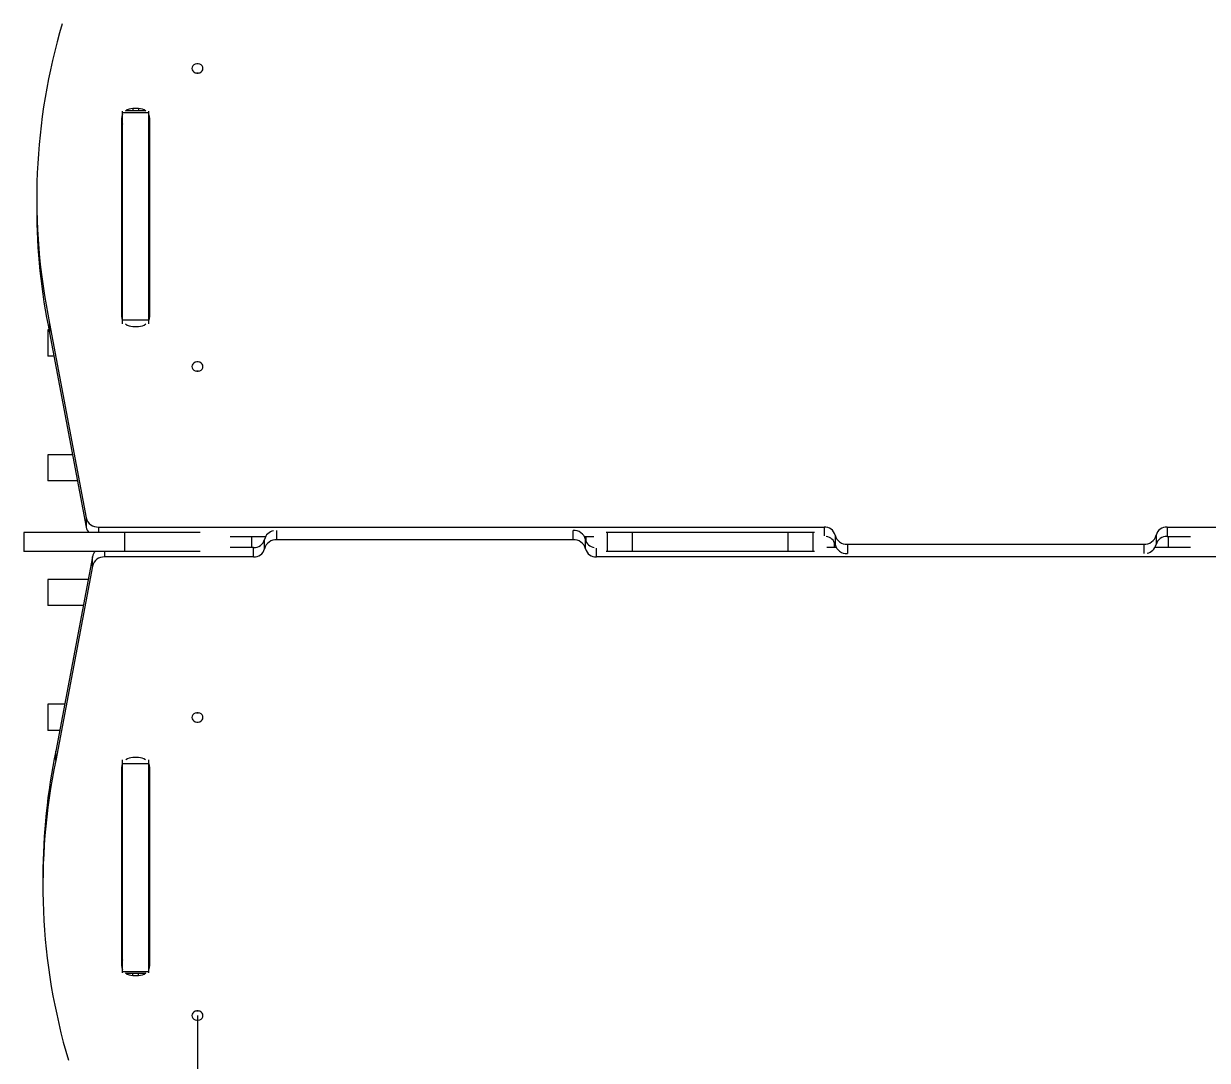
# Model space of a CAD drawing. Header units: millimetres. Extents: x -5586 to 6141, y -6299 to 6900.
# Drawn here: x -4251 to -3302, y -33 to 798 of the extents above; entities that cross this region are included whole.
import ezdxf

# ---------------------------------------------------------------- set-up
doc = ezdxf.new("R2010")
doc.units = ezdxf.units.MM
doc.layers.add('DIKOM_ОБЪЕКТ', color=7, linetype='Continuous')
doc.layers.add('DIKOM_РАЗМЕР_ОБЪЕКТА', color=7, linetype='Continuous')
doc.styles.add('style1', font='arial.ttf', dxfattribs={"width": 0.8})
doc.dimstyles.new('1-50', dxfattribs={"dimtxt": 300, "dimasz": 200, "dimexe": 100, "dimexo": 0, "dimgap": 100, "dimtad": 1, "dimtxsty": 'style1', "dimcen": 200, "dimclrd": 7, "dimclre": 7, "dimclrt": 7, "dimadec": 1, "dimazin": 2, "dimtfac": 1, "dimtmove": 0, "dimatfit": 2, "dimfxl": 0, "dimlwd": 25, "dimlwe": 18, "dimarcsym": 0})

# ---------------------------------------------------------------- blocks, each defined once
blk = doc.blocks.new('*D10')
at = {"layer": 'Defpoints', "color": 0, "transparency": 16777216}
for p in [(-4111.83, 3.17), (3830.2, 3.17), (3830.2, -4360.62)]:
    blk.add_point(p, dxfattribs=at)
at = {"layer": 'DIKOM_РАЗМЕР_ОБЪЕКТА', "color": 7, "lineweight": 18, "transparency": 16777216}
for p, q in [((-4111.83, 3.17), (-4111.83, -4460.62)), ((3830.2, 3.17), (3830.2, -4460.62))]:
    blk.add_line(p, q, dxfattribs=at)
at = {"layer": 'DIKOM_РАЗМЕР_ОБЪЕКТА', "color": 7, "lineweight": 25, "transparency": 16777216}
blk.add_line((-3911.83, -4360.62), (3630.2, -4360.62), dxfattribs=at)
at = {"layer": 'DIKOM_РАЗМЕР_ОБЪЕКТА', "color": 7, "transparency": 16777216}
for points in [[(-3911.83, -4327.29), (-3911.83, -4393.95), (-4111.83, -4360.62)], [(3630.2, -4327.29), (3630.2, -4393.95), (3830.2, -4360.62)]]:
    blk.add_solid(points, dxfattribs=at)
at = {"layer": 'DIKOM_РАЗМЕР_ОБЪЕКТА', "color": 7, "transparency": 16777216, "insert": (-131.99, -4107.45), "char_height": 300, "attachment_point": 5, "style": 'style1'}
blk.add_mtext('8000', dxfattribs=at)

msp = doc.modelspace()

# ---------------------------------------------------------------- linework, layer by layer
at = {"layer": 'DIKOM_ОБЪЕКТ', "color": 7, "linetype": 'Continuous', "lineweight": 15}
for p, q in [((-4172.564, 722.352), (-4172.564, 563.436)), ((-4171.814, 727.182), (-4171.814, 728.252)), ((-4171.814, 727.182), (-4150.814, 727.182)), ((-4171.814, 560.79), (-4171.814, 727.182)), ((-4153.725, 728.294), (-4168.903, 728.294)), ((-4159.064, 730.146), (-4163.564, 730.146)), ((-4163.564, 730.146), (-4163.564, 728.294)), ((-4159.064, 730.146), (-4159.064, 728.294)), ((-4150.814, 727.182), (-4150.814, 728.252)), ((-4150.814, 560.79), (-4150.814, 727.182)), ((-4150.064, 563.436), (-4150.064, 722.352)), ((-4150.814, 716.906), (-4150.382, 716.906)), ((-4240.638, 657.961), (-4240.638, 650.461)), ((-4171.814, 560.79), (-4150.814, 560.79)), ((-4171.814, 557.536), (-4171.814, 560.79)), ((-4150.814, 557.536), (-4150.814, 560.79)), ((-4231.814, 552.777), (-4231.814, 531.777)), ((-4230.781, 552.777), (-4231.814, 552.777)), ((-4230.281, 557.847), (-4200.988, 402.069)), ((-4230.281, 557.847), (-4230.281, 550.347)), ((-4230.281, 550.347), (-4200.988, 394.569)), ((-4163.564, 555.642), (-4159.064, 555.642)), ((-4226.789, 531.777), (-4231.814, 531.777)), ((-4231.814, 452.777), (-4231.814, 431.777)), ((-4211.933, 452.777), (-4231.814, 452.777)), ((-4207.984, 431.777), (-4231.814, 431.777)), ((-4200.988, 402.069), (-4200.988, 394.569)), ((-4251.086, 390.283), (-4251.086, 375.283)), ((-4169.912, 390.283), (-4251.086, 390.283)), ((-4191.117, 394.8), (-3609.657, 394.802)), ((-4191.117, 394.8), (-4191.117, 390.283)), ((-4169.912, 375.283), (-4169.912, 390.283)), ((-4109.527, 390.283), (-4169.912, 390.283)), ((-4048.171, 384.629), (-4048.171, 392.026)), ((-3810.733, 384.629), (-3810.733, 392.026)), ((-3783.254, 390.283), (-3784.369, 390.283)), ((-3783.254, 375.283), (-3783.254, 390.283)), ((-3763.21, 390.283), (-3783.254, 390.283)), ((-3763.21, 375.283), (-3763.21, 390.283)), ((-3638.418, 390.283), (-3763.21, 390.283)), ((-3638.418, 375.283), (-3638.418, 390.283)), ((-3618.374, 390.283), (-3638.418, 390.283)), ((-3618.374, 375.283), (-3618.374, 390.283)), ((-3617.258, 390.283), (-3618.374, 390.283)), ((-3609.657, 394.802), (-3609.657, 387.724)), ((-3334.695, 394.802), (-3215.47, 394.802)), ((-3334.695, 394.802), (-3334.695, 387.302)), ((-4085.63, 387.301), (-4057.139, 387.301)), ((-4068.114, 378.272), (-4068.114, 387.301)), ((-4058.046, 377.336), (-4058.046, 384.836)), ((-3810.733, 384.629), (-4048.171, 384.629)), ((-3801.766, 387.302), (-3794.11, 387.302)), ((-3800.858, 377.336), (-3800.858, 384.836)), ((-3800.344, 383.208), (-3800.344, 387.302)), ((-3601.284, 378.273), (-3601.284, 382.366)), ((-3600.77, 388.239), (-3600.77, 380.739)), ((-3590.895, 380.946), (-3353.457, 380.946)), ((-3590.895, 380.946), (-3590.895, 373.552)), ((-3353.457, 380.946), (-3353.457, 373.552)), ((-3343.582, 388.239), (-3343.582, 380.739)), ((-3334.695, 387.302), (-3316.006, 387.302)), ((-3333.515, 378.274), (-3333.515, 387.302)), ((-4169.912, 375.283), (-4251.086, 375.283)), ((-4196.028, 371.004), (-4225.321, 215.228)), ((-4196.028, 363.504), (-4196.028, 371.004)), ((-4186.158, 370.772), (-4186.158, 375.283)), ((-4066.933, 370.772), (-4186.158, 370.772)), ((-4109.581, 375.283), (-4169.912, 375.283)), ((-4066.933, 378.272), (-4085.666, 378.272)), ((-4066.933, 370.772), (-4066.933, 378.272)), ((-3791.971, 370.772), (-3791.971, 377.854)), ((-3210.511, 370.774), (-3791.971, 370.772)), ((-3783.254, 375.283), (-3784.345, 375.283)), ((-3763.21, 375.283), (-3783.254, 375.283)), ((-3638.418, 375.283), (-3763.21, 375.283)), ((-3618.374, 375.283), (-3638.418, 375.283)), ((-3617.284, 375.283), (-3618.374, 375.283)), ((-3599.863, 378.273), (-3607.537, 378.273)), ((-3315.954, 378.274), (-3344.489, 378.274)), ((-4196.028, 363.504), (-4225.321, 207.728)), ((-4231.814, 352.777), (-4231.814, 331.777)), ((-4199.456, 352.777), (-4231.814, 352.777)), ((-4203.405, 331.777), (-4231.814, 331.777)), ((-4231.814, 252.777), (-4231.814, 231.777)), ((-4218.26, 252.777), (-4231.814, 252.777)), ((-4222.209, 231.777), (-4231.814, 231.777)), ((-4225.321, 207.728), (-4225.321, 215.228)), ((-4159.064, 209.933), (-4163.564, 209.933)), ((-4172.564, 202.139), (-4172.564, 43.223)), ((-4171.814, 205.128), (-4171.814, 208.183)), ((-4171.814, 205.128), (-4150.814, 205.128)), ((-4171.814, 38.396), (-4171.814, 205.128)), ((-4150.814, 205.128), (-4150.814, 208.183)), ((-4150.814, 38.396), (-4150.814, 205.128)), ((-4150.064, 43.223), (-4150.064, 202.139)), ((-4235.679, 115.114), (-4235.679, 107.614)), ((-4172.564, 108.975), (-4171.814, 108.975)), ((-4172.564, 67.777), (-4171.814, 67.777)), ((-4150.381, 48.672), (-4150.814, 48.672)), ((-4171.814, 38.396), (-4150.814, 38.396)), ((-4171.814, 37.326), (-4171.814, 38.396)), ((-4150.814, 37.326), (-4150.814, 38.396)), ((-4168.904, 37.284), (-4153.725, 37.284)), ((-4163.564, 35.429), (-4163.564, 37.284)), ((-4163.564, 35.429), (-4159.064, 35.429)), ((-4159.064, 35.429), (-4159.064, 37.284))]:
    msp.add_line(p, q, dxfattribs=at)
at = {"layer": 'DIKOM_ОБЪЕКТ', "color": 7, "linetype": 'Continuous', "lineweight": 15, "flags": 128}
for points in [[(-4107.414, 762.406), (-4107.592, 763.479), (-4108.113, 764.466), (-4108.933, 765.285), (-4109.986, 765.872), (-4111.188, 766.177), (-4112.44, 766.177), (-4113.642, 765.872), (-4114.695, 765.285), (-4115.515, 764.466), (-4116.036, 763.479), (-4116.214, 762.406), (-4116.036, 761.332), (-4115.515, 760.345), (-4114.695, 759.526), (-4113.642, 758.939), (-4112.44, 758.634), (-4111.188, 758.634), (-4109.986, 758.939), (-4108.933, 759.526), (-4108.113, 760.345), (-4107.592, 761.332), (-4107.414, 762.406)], [(-4107.414, 523.383), (-4107.592, 524.456), (-4108.113, 525.443), (-4108.933, 526.262), (-4109.986, 526.849), (-4111.188, 527.154), (-4112.44, 527.154), (-4113.642, 526.849), (-4114.695, 526.262), (-4115.515, 525.443), (-4116.036, 524.456), (-4116.214, 523.383), (-4116.036, 522.309), (-4115.515, 521.322), (-4114.695, 520.503), (-4113.642, 519.916), (-4112.44, 519.611), (-4111.188, 519.611), (-4109.986, 519.916), (-4108.933, 520.503), (-4108.113, 521.322), (-4107.592, 522.309), (-4107.414, 523.383)], [(-4116.214, 242.192), (-4116.036, 241.119), (-4115.515, 240.132), (-4114.695, 239.312), (-4113.642, 238.726), (-4112.44, 238.42), (-4111.188, 238.42), (-4109.986, 238.726), (-4108.933, 239.312), (-4108.113, 240.132), (-4107.592, 241.119), (-4107.414, 242.192), (-4107.592, 243.266), (-4108.113, 244.252), (-4108.933, 245.072), (-4109.986, 245.658), (-4111.188, 245.964), (-4112.44, 245.964), (-4113.642, 245.658), (-4114.695, 245.072), (-4115.515, 244.252), (-4116.036, 243.266), (-4116.214, 242.192)], [(-4116.214, 3.169), (-4116.036, 2.096), (-4115.515, 1.109), (-4114.695, 0.29), (-4113.642, -0.297), (-4112.44, -0.602), (-4111.188, -0.602), (-4109.986, -0.297), (-4108.933, 0.29), (-4108.113, 1.109), (-4107.592, 2.096), (-4107.414, 3.169), (-4107.592, 4.243), (-4108.113, 5.229), (-4108.933, 6.049), (-4109.986, 6.636), (-4111.188, 6.941), (-4112.44, 6.941), (-4113.642, 6.636), (-4114.695, 6.049), (-4115.515, 5.229), (-4116.036, 4.243), (-4116.214, 3.169)]]:
    msp.add_lwpolyline(points, dxfattribs=at)
at = {"layer": 'DIKOM_ОБЪЕКТ', "color": 7, "linetype": 'Continuous', "lineweight": 15}
for centre, radius, start, end in [((-3750.352, 658.015), 490.271, 163.377262, 191.789163), ((-4111.814, 753.655), 5.062, 81.123035, 98.876965), ((-4165.595, 722.322), 6.969, 153.171915, 179.750884), ((-4163.647, 720.327), 9.819, 89.513703, 126.187299), ((-4158.98, 720.332), 9.815, 53.804379, 90.491908), ((-4156.98, 722.334), 6.916, 0.144402, 26.932799), ((-4165.597, 714.822), 6.968, 153.169028, 179.753521), ((-4156.978, 714.835), 6.914, 0.141779, 26.935671), ((-3750.771, 650.55), 489.868, 180.010454, 191.80325), ((-4165.595, 563.467), 6.969, 180.249135, 206.828315), ((-4156.98, 563.454), 6.916, 333.066969, 359.855581), ((-4163.647, 565.46), 9.819, 233.811819, 270.487179), ((-4158.98, 565.456), 9.814, 269.507211, 306.196503), ((-4111.814, 514.632), 5.062, 81.123035, 98.876965), ((-4191.609, 404.468), 9.68, 194.351604, 272.912904), ((-4192.853, 396.2), 8.297, 191.33886, 225.493936), ((-4049.088, 382.797), 9.187, 100.868154, 167.17993), ((-3810.238, 382.466), 9.675, 14.177198, 92.92774), ((-3609.212, 386.106), 8.707, 14.176028, 92.929901), ((-3335.14, 386.106), 8.707, 87.071683, 165.823982), ((-4066.488, 386.968), 8.707, 267.071588, 345.825545), ((-4048.666, 374.966), 9.675, 87.069918, 165.82399), ((-3810.238, 374.966), 9.675, 14.177191, 92.927691), ((-3792.733, 386.702), 8.337, 192.937938, 262.733631), ((-3608.894, 378.873), 8.335, 12.93739, 82.647841), ((-3591.39, 390.608), 9.675, 194.174317, 272.930565), ((-3591.39, 383.108), 9.675, 194.174317, 272.930565), ((-3352.962, 390.608), 9.675, 267.071746, 345.823483), ((-3352.534, 382.774), 9.181, 281.095146, 347.192345), ((-3335.14, 378.606), 8.707, 87.071683, 165.823982), ((-4187.897, 369.374), 8.294, 134.564127, 168.665894), ((-4186.65, 361.104), 9.68, 87.087244, 165.648249), ((-4066.488, 379.468), 8.707, 267.071619, 345.825514), ((-3792.416, 379.468), 8.707, 194.175125, 272.929335), ((-4111.814, 250.936), 5.055, 261.113726, 278.886274), ((-4111.814, 250.944), 5.059, 261.235784, 278.764216), ((-3745.812, 115.025), 489.867, 168.196743, 179.989544), ((-4163.643, 200.089), 9.844, 89.539183, 124.693377), ((-4158.985, 200.089), 9.844, 55.306623, 90.460817), ((-3745.393, 107.56), 490.27, 168.21083, 196.622748), ((-4165.595, 202.108), 6.969, 153.171742, 179.750932), ((-4156.98, 202.121), 6.916, 0.144353, 26.932973), ((-4165.595, 50.753), 6.969, 180.249116, 206.828085), ((-4156.98, 50.74), 6.916, 333.067201, 359.855598), ((-4165.595, 43.253), 6.969, 180.249135, 206.828315), ((-4156.98, 43.24), 6.916, 333.066969, 359.855581), ((-4163.648, 45.243), 9.815, 233.766254, 270.491493), ((-4158.98, 45.243), 9.815, 269.508507, 306.233746), ((-4111.814, 11.912), 5.053, 261.110713, 278.889287), ((-4111.814, 11.924), 5.062, 261.236292, 278.763708)]:
    msp.add_arc(centre, radius, start, end, dxfattribs=at)

# ---------------------------------------------------------------- dimensions: what is measured, and where the dimension line sits
at = {"layer": 'DIKOM_РАЗМЕР_ОБЪЕКТА'}
dim = msp.add_linear_dim(base=(3830.205, -4360.621), p1=(-4111.828, 3.171), p2=(3830.205, 3.167), text='8000', dimstyle='1-50', dxfattribs=at)
dim.commit()
dim.dimension.update_dxf_attribs({"geometry": '*D10', "text_midpoint": (-131.995, -4360.621), "dimtype": 160})

doc.saveas('drawing.dxf')
